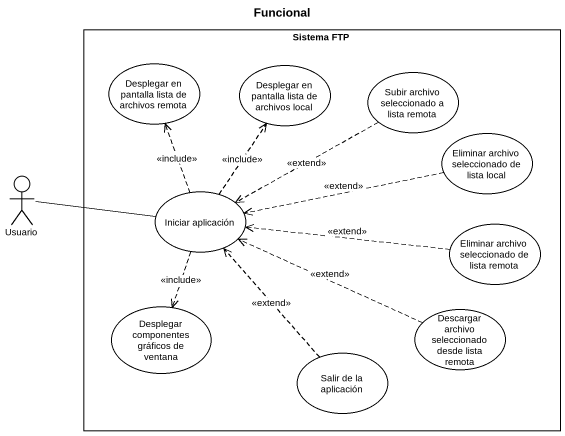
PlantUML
@startuml
title Funcional
rectangle "Sistema FTP" as Sistema_FTP {
  usecase "Desplegar en pantalla lista de archivos remota" as Desplegar_en_pantalla_lista
  usecase "Desplegar en pantalla lista de archivos local" as Desplegar_en_pantalla_lista_2
  usecase "Subir archivo seleccionado a lista remota" as Subir_archivo_seleccionado
  usecase "Eliminar archivo seleccionado de lista local" as Eliminar_archivo
  usecase "Iniciar aplicación" as Iniciar_aplicación
  usecase "Eliminar archivo seleccionado de lista remota" as Eliminar_archivo_2
  usecase "Desplegar componentes gráficos de ventana" as Desplegar_componentes
  usecase "Descargar archivo seleccionado desde lista remota" as Descargar_archivo
  usecase "Salir de la aplicación" as Salir_de_la_aplicación
}
actor Usuario
Subir_archivo_seleccionado .left.> Iniciar_aplicación : <<extend>>
Eliminar_archivo .left.> Iniciar_aplicación : <<extend>>
Usuario -right- Iniciar_aplicación
Iniciar_aplicación .up.> Desplegar_en_pantalla_lista : <<include>>
Iniciar_aplicación .up.> Desplegar_en_pantalla_lista_2 : <<include>>
Iniciar_aplicación ..> Desplegar_componentes : <<include>>
Eliminar_archivo_2 .left.> Iniciar_aplicación : <<extend>>
Descargar_archivo .left.> Iniciar_aplicación : <<extend>>
Salir_de_la_aplicación .up.> Iniciar_aplicación : <<extend>>
@enduml
